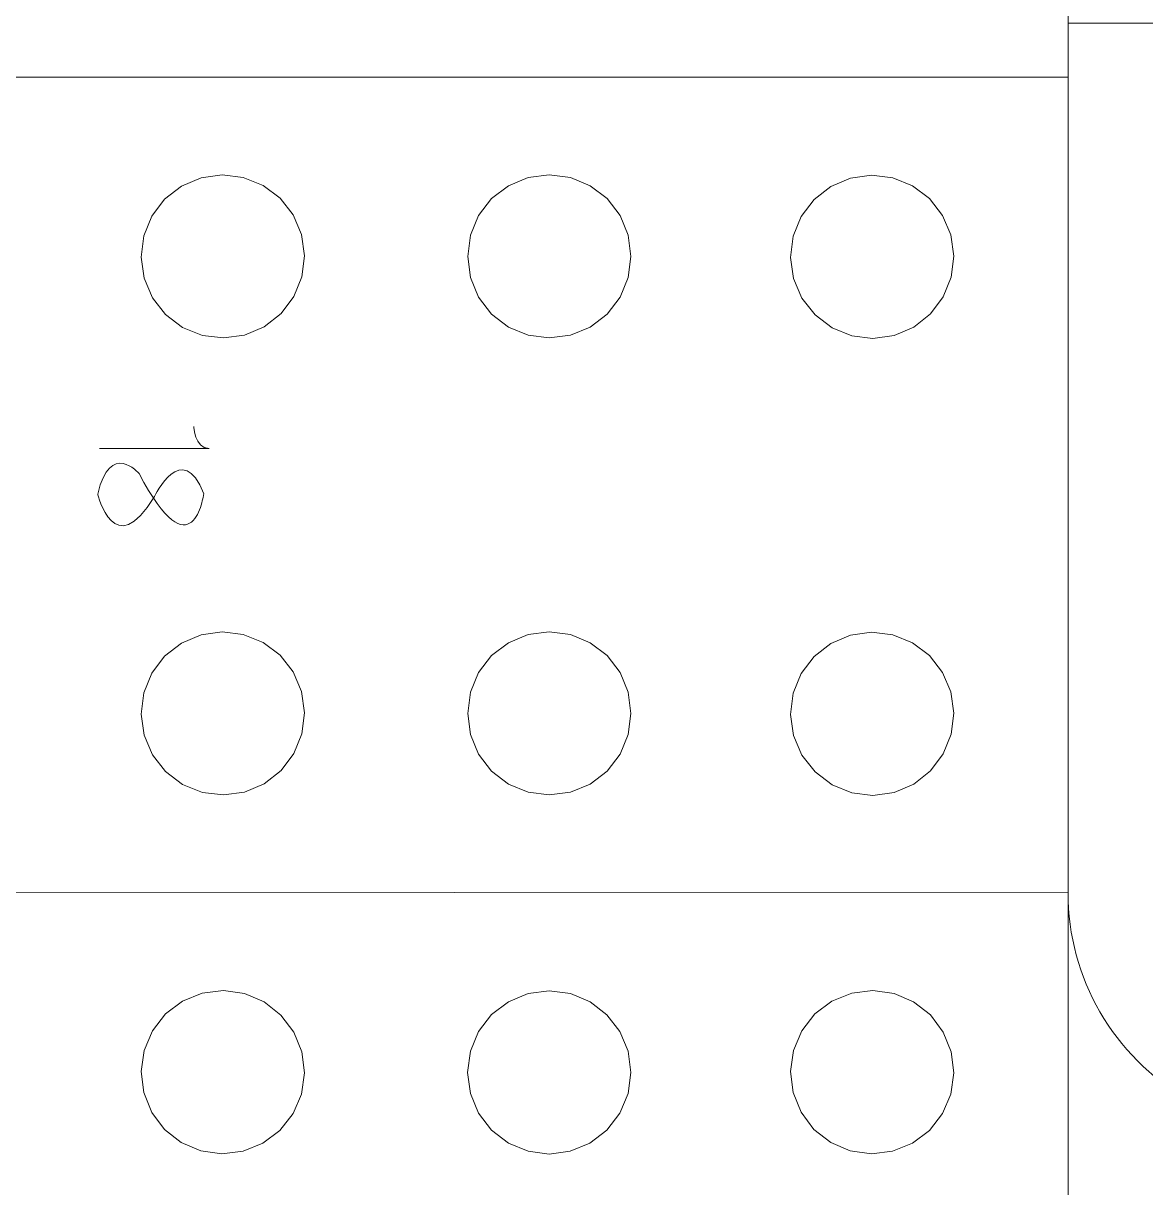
# Model space of a CAD drawing. Header units: centimetres. Extents: x -25 to 25, y -32.5 to 32.5.
# Drawn here: x -4.397 to -2.204, y -18.352 to -16.077 of the extents above; entities that cross this region are included whole.
import ezdxf

# ---------------------------------------------------------------- set-up
doc = ezdxf.new("R2010")
doc.units = ezdxf.units.CM
doc.header["$MEASUREMENT"] = 0
doc.layers.add('Capa 1', color=7, linetype='Continuous')

msp = doc.modelspace()

# ---------------------------------------------------------------- linework, layer by layer
at = {"layer": 'Capa 1', "color": 250, "lineweight": 9}
for points, knots in [([(-4.6592, -15.53253), (-4.6592, -15.53253), (-8.47917, -15.53253), (-8.47917, -15.53253), (-8.47917, -15.53253), (-8.47917, -15.53253), (-8.47918, -16.0544), (-8.47918, -16.0544), (-8.47918, -16.0544), (-8.47918, -16.0544), (-8.47809, -16.07106), (-8.47809, -16.07106), (-8.47809, -16.07106), (-8.47809, -16.07106), (-8.47482, -16.08743), (-8.47482, -16.08743), (-8.47482, -16.08743), (-8.47482, -16.08743), (-8.46946, -16.10323), (-8.46946, -16.10323), (-8.46946, -16.10323), (-8.46946, -16.10323), (-8.46208, -16.11819), (-8.46208, -16.11819), (-8.46208, -16.11819), (-8.46208, -16.11819), (-8.45281, -16.13207), (-8.45281, -16.13207), (-8.45281, -16.13207), (-8.45281, -16.13207), (-8.4418, -16.14462), (-8.4418, -16.14462), (-8.4418, -16.14462), (-8.4418, -16.14462), (-8.42926, -16.15561), (-8.42926, -16.15561), (-8.42926, -16.15561), (-8.42926, -16.15561), (-8.41539, -16.16489), (-8.41539, -16.16489), (-8.41539, -16.16489), (-8.41539, -16.16489), (-8.40041, -16.17227), (-8.40041, -16.17227), (-8.40041, -16.17227), (-8.40041, -16.17227), (-8.38461, -16.17764), (-8.38461, -16.17764), (-8.38461, -16.17764), (-8.38461, -16.17764), (-8.36824, -16.18089), (-8.36824, -16.18089), (-8.36824, -16.18089), (-8.36824, -16.18089), (-8.3516, -16.18198), (-8.3516, -16.18198), (-8.3516, -16.18198), (-8.3516, -16.18198), (-2.35573, -16.18198), (-2.35573, -16.18198), (-2.35573, -16.18198), (-2.35573, -16.18198), (-2.35573, -14.58837), (-2.35573, -14.58837)], [0, 0, 0, 0, 0.0588235, 0.0588235, 0.0588235, 0.0588235, 0.1176471, 0.1176471, 0.1176471, 0.1176471, 0.1764706, 0.1764706, 0.1764706, 0.1764706, 0.2352941, 0.2352941, 0.2352941, 0.2352941, 0.2941176, 0.2941176, 0.2941176, 0.2941176, 0.3529412, 0.3529412, 0.3529412, 0.3529412, 0.4117647, 0.4117647, 0.4117647, 0.4117647, 0.4705882, 0.4705882, 0.4705882, 0.4705882, 0.5294118, 0.5294118, 0.5294118, 0.5294118, 0.5882353, 0.5882353, 0.5882353, 0.5882353, 0.6470588, 0.6470588, 0.6470588, 0.6470588, 0.7058824, 0.7058824, 0.7058824, 0.7058824, 0.7647059, 0.7647059, 0.7647059, 0.7647059, 0.8235294, 0.8235294, 0.8235294, 0.8235294, 0.8823529, 0.8823529, 0.8823529, 0.8823529, 1, 1, 1, 1]), ([(-1.73544, -16.44739), (-1.73544, -16.44739), (-2.0445, -16.44739), (-2.0445, -16.44739), (-2.0445, -16.44739), (-2.0445, -16.44739), (-2.0445, -16.07656), (-2.0445, -16.07656), (-2.0445, -16.07656), (-2.0445, -16.07656), (-2.35573, -16.07656), (-2.35573, -16.07656), (-2.35573, -16.07656), (-2.35573, -16.07656), (-2.35573, -17.77558), (-2.35573, -17.77558), (-2.35573, -17.77558), (-2.35573, -17.94201), (-2.26695, -18.09576), (-2.12285, -18.17896), (-2.12285, -18.17896), (-1.97875, -18.26215), (-1.80119, -18.26215), (-1.65709, -18.17896), (-1.65709, -18.17896), (-1.51299, -18.09576), (-1.42421, -17.94201), (-1.42421, -17.77558)], [0, 0, 0, 0, 0.125, 0.125, 0.125, 0.125, 0.25, 0.25, 0.25, 0.25, 0.375, 0.375, 0.375, 0.375, 0.5, 0.5, 0.5, 0.5, 0.625, 0.625, 0.625, 0.625, 0.75, 0.75, 0.75, 0.75, 1, 1, 1, 1]), ([(-4.14445, -16.61293), (-4.14445, -16.61293), (-4.11883, -16.64574), (-4.11883, -16.64574), (-4.11883, -16.64574), (-4.11883, -16.64574), (-4.08559, -16.67081), (-4.08559, -16.67081), (-4.08559, -16.67081), (-4.08559, -16.67081), (-4.04699, -16.68641), (-4.04699, -16.68641), (-4.04699, -16.68641), (-4.04699, -16.68641), (-4.00567, -16.69149), (-4.00567, -16.69149), (-4.00567, -16.69149), (-4.00567, -16.69149), (-3.96444, -16.68571), (-3.96444, -16.68571), (-3.96444, -16.68571), (-3.96444, -16.68571), (-3.92612, -16.66945), (-3.92612, -16.66945), (-3.92612, -16.66945), (-3.92612, -16.66945), (-3.89331, -16.64383), (-3.89331, -16.64383), (-3.89331, -16.64383), (-3.89331, -16.64383), (-3.86825, -16.61059), (-3.86825, -16.61059), (-3.86825, -16.61059), (-3.86825, -16.61059), (-3.85264, -16.57199), (-3.85264, -16.57199), (-3.85264, -16.57199), (-3.85264, -16.57199), (-3.84756, -16.53067), (-3.84756, -16.53067), (-3.84756, -16.53067), (-3.84756, -16.53067), (-3.85334, -16.48944), (-3.85334, -16.48944), (-3.85334, -16.48944), (-3.85334, -16.48944), (-3.8696, -16.45112), (-3.8696, -16.45112), (-3.8696, -16.45112), (-3.8696, -16.45112), (-3.89522, -16.41831), (-3.89522, -16.41831), (-3.89522, -16.41831), (-3.89522, -16.41831), (-3.92846, -16.39325), (-3.92846, -16.39325), (-3.92846, -16.39325), (-3.92846, -16.39325), (-3.96706, -16.37764), (-3.96706, -16.37764), (-3.96706, -16.37764), (-3.96706, -16.37764), (-4.00838, -16.37256), (-4.00838, -16.37256), (-4.00838, -16.37256), (-4.00838, -16.37256), (-4.04961, -16.37834), (-4.04961, -16.37834), (-4.04961, -16.37834), (-4.04961, -16.37834), (-4.08793, -16.3946), (-4.08793, -16.3946), (-4.08793, -16.3946), (-4.08793, -16.3946), (-4.12074, -16.42022), (-4.12074, -16.42022), (-4.12074, -16.42022), (-4.12074, -16.42022), (-4.1458, -16.45347), (-4.1458, -16.45347), (-4.1458, -16.45347), (-4.1458, -16.45347), (-4.16141, -16.49206), (-4.16141, -16.49206), (-4.16141, -16.49206), (-4.16141, -16.49206), (-4.16649, -16.53338), (-4.16649, -16.53338), (-4.16649, -16.53338), (-4.16649, -16.53338), (-4.16071, -16.57461), (-4.16071, -16.57461), (-4.16071, -16.57461), (-4.16071, -16.57461), (-4.14445, -16.61293), (-4.14445, -16.61293)], [0, 0, 0, 0, 0.04, 0.04, 0.04, 0.04, 0.08, 0.08, 0.08, 0.08, 0.12, 0.12, 0.12, 0.12, 0.16, 0.16, 0.16, 0.16, 0.2, 0.2, 0.2, 0.2, 0.24, 0.24, 0.24, 0.24, 0.28, 0.28, 0.28, 0.28, 0.32, 0.32, 0.32, 0.32, 0.36, 0.36, 0.36, 0.36, 0.4, 0.4, 0.4, 0.4, 0.44, 0.44, 0.44, 0.44, 0.48, 0.48, 0.48, 0.48, 0.52, 0.52, 0.52, 0.52, 0.56, 0.56, 0.56, 0.56, 0.6, 0.6, 0.6, 0.6, 0.64, 0.64, 0.64, 0.64, 0.68, 0.68, 0.68, 0.68, 0.72, 0.72, 0.72, 0.72, 0.76, 0.76, 0.76, 0.76, 0.8, 0.8, 0.8, 0.8, 0.84, 0.84, 0.84, 0.84, 0.88, 0.88, 0.88, 0.88, 0.92, 0.92, 0.92, 0.92, 1, 1, 1, 1]), ([(-3.50724, -16.61176), (-3.50724, -16.61176), (-3.4819, -16.64479), (-3.4819, -16.64479), (-3.4819, -16.64479), (-3.4819, -16.64479), (-3.44887, -16.67013), (-3.44887, -16.67013), (-3.44887, -16.67013), (-3.44887, -16.67013), (-3.41041, -16.68606), (-3.41041, -16.68606), (-3.41041, -16.68606), (-3.41041, -16.68606), (-3.36913, -16.6915), (-3.36913, -16.6915), (-3.36913, -16.6915), (-3.36913, -16.6915), (-3.32786, -16.68606), (-3.32786, -16.68606), (-3.32786, -16.68606), (-3.32786, -16.68606), (-3.2894, -16.67013), (-3.2894, -16.67013), (-3.2894, -16.67013), (-3.2894, -16.67013), (-3.25637, -16.64479), (-3.25637, -16.64479), (-3.25637, -16.64479), (-3.25637, -16.64479), (-3.23103, -16.61176), (-3.23103, -16.61176), (-3.23103, -16.61176), (-3.23103, -16.61176), (-3.2151, -16.5733), (-3.2151, -16.5733), (-3.2151, -16.5733), (-3.2151, -16.5733), (-3.20966, -16.53203), (-3.20966, -16.53203), (-3.20966, -16.53203), (-3.20966, -16.53203), (-3.2151, -16.49075), (-3.2151, -16.49075), (-3.2151, -16.49075), (-3.2151, -16.49075), (-3.23103, -16.45229), (-3.23103, -16.45229), (-3.23103, -16.45229), (-3.23103, -16.45229), (-3.25637, -16.41926), (-3.25637, -16.41926), (-3.25637, -16.41926), (-3.25637, -16.41926), (-3.2894, -16.39392), (-3.2894, -16.39392), (-3.2894, -16.39392), (-3.2894, -16.39392), (-3.32786, -16.37799), (-3.32786, -16.37799), (-3.32786, -16.37799), (-3.32786, -16.37799), (-3.36913, -16.37255), (-3.36913, -16.37255), (-3.36913, -16.37255), (-3.36913, -16.37255), (-3.41041, -16.37799), (-3.41041, -16.37799), (-3.41041, -16.37799), (-3.41041, -16.37799), (-3.44887, -16.39392), (-3.44887, -16.39392), (-3.44887, -16.39392), (-3.44887, -16.39392), (-3.4819, -16.41926), (-3.4819, -16.41926), (-3.4819, -16.41926), (-3.4819, -16.41926), (-3.50724, -16.45229), (-3.50724, -16.45229), (-3.50724, -16.45229), (-3.50724, -16.45229), (-3.52317, -16.49075), (-3.52317, -16.49075), (-3.52317, -16.49075), (-3.52317, -16.49075), (-3.52861, -16.53203), (-3.52861, -16.53203), (-3.52861, -16.53203), (-3.52861, -16.53203), (-3.52317, -16.5733), (-3.52317, -16.5733), (-3.52317, -16.5733), (-3.52317, -16.5733), (-3.50724, -16.61176), (-3.50724, -16.61176)], [0, 0, 0, 0, 0.04, 0.04, 0.04, 0.04, 0.08, 0.08, 0.08, 0.08, 0.12, 0.12, 0.12, 0.12, 0.16, 0.16, 0.16, 0.16, 0.2, 0.2, 0.2, 0.2, 0.24, 0.24, 0.24, 0.24, 0.28, 0.28, 0.28, 0.28, 0.32, 0.32, 0.32, 0.32, 0.36, 0.36, 0.36, 0.36, 0.4, 0.4, 0.4, 0.4, 0.44, 0.44, 0.44, 0.44, 0.48, 0.48, 0.48, 0.48, 0.52, 0.52, 0.52, 0.52, 0.56, 0.56, 0.56, 0.56, 0.6, 0.6, 0.6, 0.6, 0.64, 0.64, 0.64, 0.64, 0.68, 0.68, 0.68, 0.68, 0.72, 0.72, 0.72, 0.72, 0.76, 0.76, 0.76, 0.76, 0.8, 0.8, 0.8, 0.8, 0.84, 0.84, 0.84, 0.84, 0.88, 0.88, 0.88, 0.88, 0.92, 0.92, 0.92, 0.92, 1, 1, 1, 1]), ([(-2.87558, -16.61373), (-2.87558, -16.61373), (-2.84996, -16.64654), (-2.84996, -16.64654), (-2.84996, -16.64654), (-2.84996, -16.64654), (-2.81672, -16.6716), (-2.81672, -16.6716), (-2.81672, -16.6716), (-2.81672, -16.6716), (-2.77812, -16.68721), (-2.77812, -16.68721), (-2.77812, -16.68721), (-2.77812, -16.68721), (-2.7368, -16.69229), (-2.7368, -16.69229), (-2.7368, -16.69229), (-2.7368, -16.69229), (-2.69558, -16.68651), (-2.69558, -16.68651), (-2.69558, -16.68651), (-2.69558, -16.68651), (-2.65725, -16.67025), (-2.65725, -16.67025), (-2.65725, -16.67025), (-2.65725, -16.67025), (-2.62444, -16.64463), (-2.62444, -16.64463), (-2.62444, -16.64463), (-2.62444, -16.64463), (-2.59938, -16.61139), (-2.59938, -16.61139), (-2.59938, -16.61139), (-2.59938, -16.61139), (-2.58377, -16.57279), (-2.58377, -16.57279), (-2.58377, -16.57279), (-2.58377, -16.57279), (-2.57869, -16.53147), (-2.57869, -16.53147), (-2.57869, -16.53147), (-2.57869, -16.53147), (-2.58448, -16.49024), (-2.58448, -16.49024), (-2.58448, -16.49024), (-2.58448, -16.49024), (-2.60073, -16.45192), (-2.60073, -16.45192), (-2.60073, -16.45192), (-2.60073, -16.45192), (-2.62636, -16.41911), (-2.62636, -16.41911), (-2.62636, -16.41911), (-2.62636, -16.41911), (-2.6596, -16.39404), (-2.6596, -16.39404), (-2.6596, -16.39404), (-2.6596, -16.39404), (-2.69819, -16.37844), (-2.69819, -16.37844), (-2.69819, -16.37844), (-2.69819, -16.37844), (-2.73951, -16.37336), (-2.73951, -16.37336), (-2.73951, -16.37336), (-2.73951, -16.37336), (-2.78074, -16.37914), (-2.78074, -16.37914), (-2.78074, -16.37914), (-2.78074, -16.37914), (-2.81906, -16.3954), (-2.81906, -16.3954), (-2.81906, -16.3954), (-2.81906, -16.3954), (-2.85188, -16.42102), (-2.85188, -16.42102), (-2.85188, -16.42102), (-2.85188, -16.42102), (-2.87694, -16.45426), (-2.87694, -16.45426), (-2.87694, -16.45426), (-2.87694, -16.45426), (-2.89254, -16.49286), (-2.89254, -16.49286), (-2.89254, -16.49286), (-2.89254, -16.49286), (-2.89763, -16.53418), (-2.89763, -16.53418), (-2.89763, -16.53418), (-2.89763, -16.53418), (-2.89184, -16.57541), (-2.89184, -16.57541), (-2.89184, -16.57541), (-2.89184, -16.57541), (-2.87558, -16.61373), (-2.87558, -16.61373)], [0, 0, 0, 0, 0.04, 0.04, 0.04, 0.04, 0.08, 0.08, 0.08, 0.08, 0.12, 0.12, 0.12, 0.12, 0.16, 0.16, 0.16, 0.16, 0.2, 0.2, 0.2, 0.2, 0.24, 0.24, 0.24, 0.24, 0.28, 0.28, 0.28, 0.28, 0.32, 0.32, 0.32, 0.32, 0.36, 0.36, 0.36, 0.36, 0.4, 0.4, 0.4, 0.4, 0.44, 0.44, 0.44, 0.44, 0.48, 0.48, 0.48, 0.48, 0.52, 0.52, 0.52, 0.52, 0.56, 0.56, 0.56, 0.56, 0.6, 0.6, 0.6, 0.6, 0.64, 0.64, 0.64, 0.64, 0.68, 0.68, 0.68, 0.68, 0.72, 0.72, 0.72, 0.72, 0.76, 0.76, 0.76, 0.76, 0.8, 0.8, 0.8, 0.8, 0.84, 0.84, 0.84, 0.84, 0.88, 0.88, 0.88, 0.88, 0.92, 0.92, 0.92, 0.92, 1, 1, 1, 1]), ([(-4.14445, -17.50598), (-4.14445, -17.50598), (-4.11883, -17.53879), (-4.11883, -17.53879), (-4.11883, -17.53879), (-4.11883, -17.53879), (-4.08559, -17.56385), (-4.08559, -17.56385), (-4.08559, -17.56385), (-4.08559, -17.56385), (-4.04699, -17.57946), (-4.04699, -17.57946), (-4.04699, -17.57946), (-4.04699, -17.57946), (-4.00567, -17.58454), (-4.00567, -17.58454), (-4.00567, -17.58454), (-4.00567, -17.58454), (-3.96444, -17.57876), (-3.96444, -17.57876), (-3.96444, -17.57876), (-3.96444, -17.57876), (-3.92612, -17.5625), (-3.92612, -17.5625), (-3.92612, -17.5625), (-3.92612, -17.5625), (-3.89331, -17.53688), (-3.89331, -17.53688), (-3.89331, -17.53688), (-3.89331, -17.53688), (-3.86825, -17.50363), (-3.86825, -17.50363), (-3.86825, -17.50363), (-3.86825, -17.50363), (-3.85264, -17.46504), (-3.85264, -17.46504), (-3.85264, -17.46504), (-3.85264, -17.46504), (-3.84756, -17.42372), (-3.84756, -17.42372), (-3.84756, -17.42372), (-3.84756, -17.42372), (-3.85334, -17.38249), (-3.85334, -17.38249), (-3.85334, -17.38249), (-3.85334, -17.38249), (-3.8696, -17.34417), (-3.8696, -17.34417), (-3.8696, -17.34417), (-3.8696, -17.34417), (-3.89522, -17.31135), (-3.89522, -17.31135), (-3.89522, -17.31135), (-3.89522, -17.31135), (-3.92846, -17.28629), (-3.92846, -17.28629), (-3.92846, -17.28629), (-3.92846, -17.28629), (-3.96706, -17.27069), (-3.96706, -17.27069), (-3.96706, -17.27069), (-3.96706, -17.27069), (-4.00838, -17.26561), (-4.00838, -17.26561), (-4.00838, -17.26561), (-4.00838, -17.26561), (-4.04961, -17.27139), (-4.04961, -17.27139), (-4.04961, -17.27139), (-4.04961, -17.27139), (-4.08793, -17.28765), (-4.08793, -17.28765), (-4.08793, -17.28765), (-4.08793, -17.28765), (-4.12074, -17.31327), (-4.12074, -17.31327), (-4.12074, -17.31327), (-4.12074, -17.31327), (-4.1458, -17.34651), (-4.1458, -17.34651), (-4.1458, -17.34651), (-4.1458, -17.34651), (-4.16141, -17.38511), (-4.16141, -17.38511), (-4.16141, -17.38511), (-4.16141, -17.38511), (-4.16649, -17.42643), (-4.16649, -17.42643), (-4.16649, -17.42643), (-4.16649, -17.42643), (-4.16071, -17.46765), (-4.16071, -17.46765), (-4.16071, -17.46765), (-4.16071, -17.46765), (-4.14445, -17.50598), (-4.14445, -17.50598)], [0, 0, 0, 0, 0.04, 0.04, 0.04, 0.04, 0.08, 0.08, 0.08, 0.08, 0.12, 0.12, 0.12, 0.12, 0.16, 0.16, 0.16, 0.16, 0.2, 0.2, 0.2, 0.2, 0.24, 0.24, 0.24, 0.24, 0.28, 0.28, 0.28, 0.28, 0.32, 0.32, 0.32, 0.32, 0.36, 0.36, 0.36, 0.36, 0.4, 0.4, 0.4, 0.4, 0.44, 0.44, 0.44, 0.44, 0.48, 0.48, 0.48, 0.48, 0.52, 0.52, 0.52, 0.52, 0.56, 0.56, 0.56, 0.56, 0.6, 0.6, 0.6, 0.6, 0.64, 0.64, 0.64, 0.64, 0.68, 0.68, 0.68, 0.68, 0.72, 0.72, 0.72, 0.72, 0.76, 0.76, 0.76, 0.76, 0.8, 0.8, 0.8, 0.8, 0.84, 0.84, 0.84, 0.84, 0.88, 0.88, 0.88, 0.88, 0.92, 0.92, 0.92, 0.92, 1, 1, 1, 1]), ([(-3.50724, -17.50481), (-3.50724, -17.50481), (-3.4819, -17.53784), (-3.4819, -17.53784), (-3.4819, -17.53784), (-3.4819, -17.53784), (-3.44887, -17.56318), (-3.44887, -17.56318), (-3.44887, -17.56318), (-3.44887, -17.56318), (-3.41041, -17.57911), (-3.41041, -17.57911), (-3.41041, -17.57911), (-3.41041, -17.57911), (-3.36913, -17.58455), (-3.36913, -17.58455), (-3.36913, -17.58455), (-3.36913, -17.58455), (-3.32786, -17.57911), (-3.32786, -17.57911), (-3.32786, -17.57911), (-3.32786, -17.57911), (-3.2894, -17.56318), (-3.2894, -17.56318), (-3.2894, -17.56318), (-3.2894, -17.56318), (-3.25637, -17.53784), (-3.25637, -17.53784), (-3.25637, -17.53784), (-3.25637, -17.53784), (-3.23103, -17.50481), (-3.23103, -17.50481), (-3.23103, -17.50481), (-3.23103, -17.50481), (-3.2151, -17.46635), (-3.2151, -17.46635), (-3.2151, -17.46635), (-3.2151, -17.46635), (-3.20966, -17.42507), (-3.20966, -17.42507), (-3.20966, -17.42507), (-3.20966, -17.42507), (-3.2151, -17.3838), (-3.2151, -17.3838), (-3.2151, -17.3838), (-3.2151, -17.3838), (-3.23103, -17.34534), (-3.23103, -17.34534), (-3.23103, -17.34534), (-3.23103, -17.34534), (-3.25637, -17.31231), (-3.25637, -17.31231), (-3.25637, -17.31231), (-3.25637, -17.31231), (-3.2894, -17.28697), (-3.2894, -17.28697), (-3.2894, -17.28697), (-3.2894, -17.28697), (-3.32786, -17.27103), (-3.32786, -17.27103), (-3.32786, -17.27103), (-3.32786, -17.27103), (-3.36913, -17.2656), (-3.36913, -17.2656), (-3.36913, -17.2656), (-3.36913, -17.2656), (-3.41041, -17.27103), (-3.41041, -17.27103), (-3.41041, -17.27103), (-3.41041, -17.27103), (-3.44887, -17.28697), (-3.44887, -17.28697), (-3.44887, -17.28697), (-3.44887, -17.28697), (-3.4819, -17.31231), (-3.4819, -17.31231), (-3.4819, -17.31231), (-3.4819, -17.31231), (-3.50724, -17.34534), (-3.50724, -17.34534), (-3.50724, -17.34534), (-3.50724, -17.34534), (-3.52317, -17.3838), (-3.52317, -17.3838), (-3.52317, -17.3838), (-3.52317, -17.3838), (-3.52861, -17.42507), (-3.52861, -17.42507), (-3.52861, -17.42507), (-3.52861, -17.42507), (-3.52317, -17.46635), (-3.52317, -17.46635), (-3.52317, -17.46635), (-3.52317, -17.46635), (-3.50724, -17.50481), (-3.50724, -17.50481)], [0, 0, 0, 0, 0.04, 0.04, 0.04, 0.04, 0.08, 0.08, 0.08, 0.08, 0.12, 0.12, 0.12, 0.12, 0.16, 0.16, 0.16, 0.16, 0.2, 0.2, 0.2, 0.2, 0.24, 0.24, 0.24, 0.24, 0.28, 0.28, 0.28, 0.28, 0.32, 0.32, 0.32, 0.32, 0.36, 0.36, 0.36, 0.36, 0.4, 0.4, 0.4, 0.4, 0.44, 0.44, 0.44, 0.44, 0.48, 0.48, 0.48, 0.48, 0.52, 0.52, 0.52, 0.52, 0.56, 0.56, 0.56, 0.56, 0.6, 0.6, 0.6, 0.6, 0.64, 0.64, 0.64, 0.64, 0.68, 0.68, 0.68, 0.68, 0.72, 0.72, 0.72, 0.72, 0.76, 0.76, 0.76, 0.76, 0.8, 0.8, 0.8, 0.8, 0.84, 0.84, 0.84, 0.84, 0.88, 0.88, 0.88, 0.88, 0.92, 0.92, 0.92, 0.92, 1, 1, 1, 1]), ([(-2.87558, -17.50678), (-2.87558, -17.50678), (-2.84996, -17.53959), (-2.84996, -17.53959), (-2.84996, -17.53959), (-2.84996, -17.53959), (-2.81672, -17.56465), (-2.81672, -17.56465), (-2.81672, -17.56465), (-2.81672, -17.56465), (-2.77812, -17.58025), (-2.77812, -17.58025), (-2.77812, -17.58025), (-2.77812, -17.58025), (-2.7368, -17.58534), (-2.7368, -17.58534), (-2.7368, -17.58534), (-2.7368, -17.58534), (-2.69558, -17.57955), (-2.69558, -17.57955), (-2.69558, -17.57955), (-2.69558, -17.57955), (-2.65725, -17.5633), (-2.65725, -17.5633), (-2.65725, -17.5633), (-2.65725, -17.5633), (-2.62444, -17.53767), (-2.62444, -17.53767), (-2.62444, -17.53767), (-2.62444, -17.53767), (-2.59938, -17.50443), (-2.59938, -17.50443), (-2.59938, -17.50443), (-2.59938, -17.50443), (-2.58377, -17.46584), (-2.58377, -17.46584), (-2.58377, -17.46584), (-2.58377, -17.46584), (-2.57869, -17.42452), (-2.57869, -17.42452), (-2.57869, -17.42452), (-2.57869, -17.42452), (-2.58448, -17.38329), (-2.58448, -17.38329), (-2.58448, -17.38329), (-2.58448, -17.38329), (-2.60073, -17.34496), (-2.60073, -17.34496), (-2.60073, -17.34496), (-2.60073, -17.34496), (-2.62636, -17.31215), (-2.62636, -17.31215), (-2.62636, -17.31215), (-2.62636, -17.31215), (-2.6596, -17.28709), (-2.6596, -17.28709), (-2.6596, -17.28709), (-2.6596, -17.28709), (-2.69819, -17.27149), (-2.69819, -17.27149), (-2.69819, -17.27149), (-2.69819, -17.27149), (-2.73951, -17.2664), (-2.73951, -17.2664), (-2.73951, -17.2664), (-2.73951, -17.2664), (-2.78074, -17.27219), (-2.78074, -17.27219), (-2.78074, -17.27219), (-2.78074, -17.27219), (-2.81906, -17.28845), (-2.81906, -17.28845), (-2.81906, -17.28845), (-2.81906, -17.28845), (-2.85188, -17.31407), (-2.85188, -17.31407), (-2.85188, -17.31407), (-2.85188, -17.31407), (-2.87694, -17.34731), (-2.87694, -17.34731), (-2.87694, -17.34731), (-2.87694, -17.34731), (-2.89254, -17.38591), (-2.89254, -17.38591), (-2.89254, -17.38591), (-2.89254, -17.38591), (-2.89763, -17.42723), (-2.89763, -17.42723), (-2.89763, -17.42723), (-2.89763, -17.42723), (-2.89184, -17.46845), (-2.89184, -17.46845), (-2.89184, -17.46845), (-2.89184, -17.46845), (-2.87558, -17.50678), (-2.87558, -17.50678)], [0, 0, 0, 0, 0.04, 0.04, 0.04, 0.04, 0.08, 0.08, 0.08, 0.08, 0.12, 0.12, 0.12, 0.12, 0.16, 0.16, 0.16, 0.16, 0.2, 0.2, 0.2, 0.2, 0.24, 0.24, 0.24, 0.24, 0.28, 0.28, 0.28, 0.28, 0.32, 0.32, 0.32, 0.32, 0.36, 0.36, 0.36, 0.36, 0.4, 0.4, 0.4, 0.4, 0.44, 0.44, 0.44, 0.44, 0.48, 0.48, 0.48, 0.48, 0.52, 0.52, 0.52, 0.52, 0.56, 0.56, 0.56, 0.56, 0.6, 0.6, 0.6, 0.6, 0.64, 0.64, 0.64, 0.64, 0.68, 0.68, 0.68, 0.68, 0.72, 0.72, 0.72, 0.72, 0.76, 0.76, 0.76, 0.76, 0.8, 0.8, 0.8, 0.8, 0.84, 0.84, 0.84, 0.84, 0.88, 0.88, 0.88, 0.88, 0.92, 0.92, 0.92, 0.92, 1, 1, 1, 1]), ([(-0.01095, -22.81621), (-0.01095, -22.81621), (-0.62295, -22.81588), (-0.62295, -22.81588), (-0.62295, -22.81588), (-0.62295, -22.81588), (-0.62355, -23.90029), (-0.62355, -23.90029), (-0.62355, -23.90029), (-0.62355, -23.90029), (-0.31756, -23.90046), (-0.31756, -23.90046), (-0.31756, -23.90046), (-0.31756, -23.90046), (-0.31812, -24.93468), (-0.31812, -24.93468), (-0.31812, -24.93468), (-0.31812, -24.93468), (-1.84991, -26.46479), (-1.84991, -26.46479), (-1.84991, -26.46479), (-1.84991, -26.46479), (-1.8514, -29.19411), (-1.8514, -29.19411), (-1.8514, -29.19411), (-1.8514, -29.19411), (-0.321, -30.1518), (-0.321, -30.1518), (-0.321, -30.1518), (-0.321, -30.1518), (-0.32128, -30.66211), (-0.32128, -30.66211), (-0.32128, -30.66211), (-0.91406, -30.66178), (-3.56244, -30.66031), (-3.66319, -30.66026), (-3.66319, -30.66026), (-3.66319, -30.66026), (-3.66336, -30.96625), (-3.66336, -30.96625), (-3.66336, -30.96625), (-3.66336, -30.96625), (-4.30124, -30.9659), (-4.30124, -30.9659), (-4.30124, -30.9659), (-4.30124, -30.9659), (-4.30107, -30.65991), (-4.30107, -30.65991), (-4.30107, -30.65991), (-4.44164, -30.65983), (-4.81781, -30.65962), (-4.95225, -30.65955), (-4.95225, -30.65955), (-4.95225, -30.65955), (-5.00159, -30.18334), (-5.00159, -30.18334), (-5.00159, -30.18334), (-4.71797, -30.15395), (-4.77909, -30.16029), (-4.69723, -30.15181), (-4.69723, -30.15181), (-4.7111, -30.01796), (-4.74733, -29.66819), (-4.76932, -29.45591), (-4.76932, -29.45591), (-4.76932, -29.45591), (-5.0737, -29.48745), (-5.0737, -29.48745), (-5.0737, -29.48745), (-5.0737, -29.48745), (-5.39603, -26.37638), (-5.39603, -26.37638), (-5.39603, -26.37638), (-5.39603, -26.37638), (-5.09168, -26.34484), (-5.09168, -26.34484), (-5.09168, -26.34484), (-5.10341, -26.23155), (-5.16133, -25.67251), (-5.16377, -25.64895), (-5.16377, -25.64895), (-5.16377, -25.64895), (-5.46814, -25.68049), (-5.46814, -25.68049), (-5.46814, -25.68049), (-5.46814, -25.68049), (-5.56033, -24.79063), (-5.56033, -24.79063), (-5.56033, -24.79063), (-5.56033, -24.79063), (-5.86155, -24.78617), (-5.86155, -24.78617), (-5.86155, -24.78617), (-5.86155, -24.78617), (-6.10712, -24.72073), (-6.10712, -24.72073), (-6.10712, -24.72073), (-6.10712, -24.72073), (-6.02917, -24.42483), (-6.02917, -24.42483), (-6.02917, -24.42483), (-6.02917, -24.42483), (-6.33934, -24.34218), (-6.33934, -24.34218), (-6.33934, -24.34218), (-6.33934, -24.34218), (-6.41729, -24.63808), (-6.41729, -24.63808), (-6.41729, -24.63808), (-6.41729, -24.63808), (-7.70458, -24.29504), (-7.70458, -24.29504), (-7.70458, -24.29504), (-7.70458, -24.29504), (-7.62663, -23.99914), (-7.62663, -23.99914), (-7.62663, -23.99914), (-7.62663, -23.99914), (-7.93681, -23.91649), (-7.93681, -23.91649), (-7.93681, -23.91649), (-7.93681, -23.91649), (-8.01476, -24.21239), (-8.01476, -24.21239), (-8.01476, -24.21239), (-8.01476, -24.21239), (-8.26032, -24.14696), (-8.26032, -24.14696), (-8.26032, -24.14696), (-8.26032, -24.14696), (-8.61027, -24.14676), (-8.61027, -24.14676), (-8.61027, -24.14676), (-8.61027, -24.14676), (-8.60987, -23.4387), (-8.60987, -23.4387), (-8.60987, -23.4387), (-8.60987, -23.4387), (-8.22715, -23.4389), (-8.22715, -23.4389), (-8.22715, -23.4389), (-8.22703, -23.22658), (-8.22839, -22.84817), (-8.22913, -22.80103), (-8.22913, -22.80103), (-8.22913, -22.80103), (-8.60952, -22.80082), (-8.60952, -22.80082), (-8.60952, -22.80082), (-8.60952, -22.80082), (-8.60865, -21.20608), (-8.60865, -21.20608), (-8.60865, -21.20608), (-8.60865, -21.20608), (-8.22592, -21.2063), (-8.22592, -21.2063), (-8.22592, -21.2063), (-8.22581, -21.01337), (-8.227, -20.61759), (-8.2279, -20.56841), (-8.2279, -20.56841), (-8.2279, -20.56841), (-8.6083, -20.5682), (-8.6083, -20.5682), (-8.6083, -20.5682), (-8.6083, -20.5682), (-8.6079, -19.86866), (-8.6079, -19.86866), (-8.6079, -19.86866), (-8.6079, -19.86866), (-7.52349, -19.87777), (-7.52349, -19.87777), (-7.52349, -19.87777), (-7.52349, -19.87777), (-7.52321, -19.36747), (-7.52321, -19.36747), (-7.52321, -19.36747), (-7.52321, -19.36747), (-8.35246, -19.36701), (-8.35246, -19.36701), (-8.35246, -19.36701), (-8.35246, -19.36701), (-8.36912, -19.36591), (-8.36912, -19.36591), (-8.36912, -19.36591), (-8.36912, -19.36591), (-8.38549, -19.36265), (-8.38549, -19.36265), (-8.38549, -19.36265), (-8.38549, -19.36265), (-8.40129, -19.35727), (-8.40129, -19.35727), (-8.40129, -19.35727), (-8.40129, -19.35727), (-8.41625, -19.34989), (-8.41625, -19.34989), (-8.41625, -19.34989), (-8.41625, -19.34989), (-8.43013, -19.34061), (-8.43013, -19.34061), (-8.43013, -19.34061), (-8.43013, -19.34061), (-8.44266, -19.32959), (-8.44266, -19.32959), (-8.44266, -19.32959), (-8.44266, -19.32959), (-8.45366, -19.31703), (-8.45366, -19.31703), (-8.45366, -19.31703), (-8.45366, -19.31703), (-8.46292, -19.30316), (-8.46292, -19.30316), (-8.46292, -19.30316), (-8.46292, -19.30316), (-8.47029, -19.28819), (-8.47029, -19.28819), (-8.47029, -19.28819), (-8.47029, -19.28819), (-8.47566, -19.27238), (-8.47566, -19.27238), (-8.47566, -19.27238), (-8.47566, -19.27238), (-8.4789, -19.25603), (-8.4789, -19.25603), (-8.4789, -19.25603), (-8.4789, -19.25603), (-8.47998, -19.23936), (-8.47998, -19.23936), (-8.47998, -19.23936), (-8.47998, -19.23936), (-8.47981, -18.92043), (-8.47981, -18.92043), (-8.47981, -18.92043), (-8.47981, -18.92043), (-9.11769, -18.92007), (-9.11769, -18.92007), (-9.11769, -18.92007), (-9.11769, -18.92007), (-9.20517, -18.89868), (-9.20517, -18.89868), (-9.20517, -18.89868), (-9.20517, -18.89868), (-9.28961, -18.86734), (-9.28961, -18.86734), (-9.28961, -18.86734), (-9.28961, -18.86734), (-9.36984, -18.82643), (-9.36984, -18.82643), (-9.36984, -18.82643), (-9.36984, -18.82643), (-9.44481, -18.77653), (-9.44481, -18.77653), (-9.44481, -18.77653), (-9.44481, -18.77653), (-9.51353, -18.71831), (-9.51353, -18.71831), (-9.51353, -18.71831), (-9.51353, -18.71831), (-9.57506, -18.65254), (-9.57506, -18.65254), (-9.57506, -18.65254), (-9.57506, -18.65254), (-9.62857, -18.58011), (-9.62857, -18.58011), (-9.62857, -18.58011), (-9.62857, -18.58011), (-9.67335, -18.50198), (-9.67335, -18.50198), (-9.67335, -18.50198), (-9.67335, -18.50198), (-9.70882, -18.4192), (-9.70882, -18.4192), (-9.70882, -18.4192), (-9.70882, -18.4192), (-9.73449, -18.33287), (-9.73449, -18.33287), (-9.73449, -18.33287), (-9.73449, -18.33287), (-9.75, -18.24417), (-9.75, -18.24417), (-9.75, -18.24417), (-9.75, -18.24417), (-9.75516, -18.15424), (-9.75516, -18.15424), (-9.75516, -18.15424), (-9.75516, -18.15424), (-9.75487, -17.64394), (-9.75487, -17.64394), (-9.75487, -17.64394), (-9.75487, -17.64394), (-9.75378, -17.62728), (-9.75378, -17.62728), (-9.75378, -17.62728), (-9.75378, -17.62728), (-9.7505, -17.61091), (-9.7505, -17.61091), (-9.7505, -17.61091), (-9.7505, -17.61091), (-9.74514, -17.59512), (-9.74514, -17.59512), (-9.74514, -17.59512), (-9.74514, -17.59512), (-9.73775, -17.58015), (-9.73775, -17.58015), (-9.73775, -17.58015), (-9.73775, -17.58015), (-9.72847, -17.56627), (-9.72847, -17.56627), (-9.72847, -17.56627), (-9.72847, -17.56627), (-9.71747, -17.55375), (-9.71747, -17.55375), (-9.71747, -17.55375), (-9.71747, -17.55375), (-9.70491, -17.54274), (-9.70491, -17.54274), (-9.70491, -17.54274), (-9.70491, -17.54274), (-9.69104, -17.53348), (-9.69104, -17.53348), (-9.69104, -17.53348), (-9.69104, -17.53348), (-9.67605, -17.52612), (-9.67605, -17.52612), (-9.67605, -17.52612), (-9.67605, -17.52612), (-9.66025, -17.52075), (-9.66025, -17.52075), (-9.66025, -17.52075), (-9.66025, -17.52075), (-9.64387, -17.51751), (-9.64387, -17.51751), (-9.64387, -17.51751), (-9.64387, -17.51751), (-9.62724, -17.51644), (-9.62724, -17.51644), (-9.62724, -17.51644), (-9.62724, -17.51644), (-9.2445, -17.51664), (-9.2445, -17.51664), (-9.2445, -17.51664), (-9.2445, -17.51664), (-9.22785, -17.51774), (-9.22785, -17.51774), (-9.22785, -17.51774), (-9.22785, -17.51774), (-9.21148, -17.521), (-9.21148, -17.521), (-9.21148, -17.521), (-9.21148, -17.521), (-9.19568, -17.52638), (-9.19568, -17.52638), (-9.19568, -17.52638), (-9.19568, -17.52638), (-9.18072, -17.53376), (-9.18072, -17.53376), (-9.18072, -17.53376), (-9.18072, -17.53376), (-9.16686, -17.54304), (-9.16686, -17.54304), (-9.16686, -17.54304), (-9.16686, -17.54304), (-9.15431, -17.55405), (-9.15431, -17.55405), (-9.15431, -17.55405), (-9.15431, -17.55405), (-9.14331, -17.56661), (-9.14331, -17.56661), (-9.14331, -17.56661), (-9.14331, -17.56661), (-9.13405, -17.58048), (-9.13405, -17.58048), (-9.13405, -17.58048), (-9.13405, -17.58048), (-9.12667, -17.59546), (-9.12667, -17.59546), (-9.12667, -17.59546), (-9.12667, -17.59546), (-9.12132, -17.61127), (-9.12132, -17.61127), (-9.12132, -17.61127), (-9.12132, -17.61127), (-9.11806, -17.62763), (-9.11806, -17.62763), (-9.11806, -17.62763), (-9.11806, -17.62763), (-9.11699, -17.64428), (-9.11699, -17.64428), (-9.11699, -17.64428), (-9.11699, -17.64428), (-9.11714, -17.91025), (-9.11714, -17.91025), (-9.11714, -17.91025), (-9.11714, -17.91025), (-9.11506, -17.94215), (-9.11506, -17.94215), (-9.11506, -17.94215), (-9.11506, -17.94215), (-9.10884, -17.9735), (-9.10884, -17.9735), (-9.10884, -17.9735), (-9.10884, -17.9735), (-9.09859, -18.00377), (-9.09859, -18.00377), (-9.09859, -18.00377), (-9.09859, -18.00377), (-9.08448, -18.03244), (-9.08448, -18.03244), (-9.08448, -18.03244), (-9.08448, -18.03244), (-9.06673, -18.05904), (-9.06673, -18.05904), (-9.06673, -18.05904), (-9.06673, -18.05904), (-9.04566, -18.08308), (-9.04566, -18.08308), (-9.04566, -18.08308), (-9.04566, -18.08308), (-9.02165, -18.10416), (-9.02165, -18.10416), (-9.02165, -18.10416), (-9.02165, -18.10416), (-8.99508, -18.12193), (-8.99508, -18.12193), (-8.99508, -18.12193), (-8.99508, -18.12193), (-8.96643, -18.13608), (-8.96643, -18.13608), (-8.96643, -18.13608), (-8.96643, -18.13608), (-8.93617, -18.14637), (-8.93617, -18.14637), (-8.93617, -18.14637), (-8.93617, -18.14637), (-8.90482, -18.15262), (-8.90482, -18.15262), (-8.90482, -18.15262), (-8.90482, -18.15262), (-8.87293, -18.15473), (-8.87293, -18.15473), (-8.87293, -18.15473), (-8.87293, -18.15473), (-8.47938, -18.15495), (-8.47938, -18.15495), (-8.47938, -18.15495), (-8.47938, -18.15495), (-8.47924, -17.89979), (-8.47924, -17.89979), (-8.47924, -17.89979), (-8.47924, -17.89979), (-8.47815, -17.88314), (-8.47815, -17.88314), (-8.47815, -17.88314), (-8.47815, -17.88314), (-8.47488, -17.86678), (-8.47488, -17.86678), (-8.47488, -17.86678), (-8.47488, -17.86678), (-8.4695, -17.85097), (-8.4695, -17.85097), (-8.4695, -17.85097), (-8.4695, -17.85097), (-8.46211, -17.83601), (-8.46211, -17.83601), (-8.46211, -17.83601), (-8.46211, -17.83601), (-8.45283, -17.82214), (-8.45283, -17.82214), (-8.45283, -17.82214), (-8.45283, -17.82214), (-8.44181, -17.8096), (-8.44181, -17.8096), (-8.44181, -17.8096), (-8.44181, -17.8096), (-8.42926, -17.7986), (-8.42926, -17.7986), (-8.42926, -17.7986), (-8.42926, -17.7986), (-8.4154, -17.78934), (-8.4154, -17.78934), (-8.4154, -17.78934), (-8.4154, -17.78934), (-8.40042, -17.78196), (-8.40042, -17.78196), (-8.40042, -17.78196), (-8.40042, -17.78196), (-8.3846, -17.77662), (-8.3846, -17.77662), (-8.3846, -17.77662), (-8.3846, -17.77662), (-8.36825, -17.77337), (-8.36825, -17.77337), (-8.36825, -17.77337), (-8.36825, -17.77337), (-8.3516, -17.77228), (-8.3516, -17.77228), (-8.3516, -17.77228), (-8.3516, -17.77228), (-2.35573, -17.77558), (-2.35573, -17.77558), (-2.35573, -17.77558), (-2.35573, -17.77558), (-2.35573, -18.41994), (-2.35573, -18.41994), (-2.35573, -18.41994), (-2.35573, -18.41994), (-4.4014, -18.41882), (-4.4014, -18.41882)], [0, 0, 0, 0, 0.0078125, 0.0078125, 0.0078125, 0.0078125, 0.015625, 0.015625, 0.015625, 0.015625, 0.0234375, 0.0234375, 0.0234375, 0.0234375, 0.03125, 0.03125, 0.03125, 0.03125, 0.0390625, 0.0390625, 0.0390625, 0.0390625, 0.046875, 0.046875, 0.046875, 0.046875, 0.0546875, 0.0546875, 0.0546875, 0.0546875, 0.0625, 0.0625, 0.0625, 0.0625, 0.0703125, 0.0703125, 0.0703125, 0.0703125, 0.078125, 0.078125, 0.078125, 0.078125, 0.0859375, 0.0859375, 0.0859375, 0.0859375, 0.09375, 0.09375, 0.09375, 0.09375, 0.1015625, 0.1015625, 0.1015625, 0.1015625, 0.109375, 0.109375, 0.109375, 0.109375, 0.1171875, 0.1171875, 0.1171875, 0.1171875, 0.125, 0.125, 0.125, 0.125, 0.1328125, 0.1328125, 0.1328125, 0.1328125, 0.140625, 0.140625, 0.140625, 0.140625, 0.1484375, 0.1484375, 0.1484375, 0.1484375, 0.15625, 0.15625, 0.15625, 0.15625, 0.1640625, 0.1640625, 0.1640625, 0.1640625, 0.171875, 0.171875, 0.171875, 0.171875, 0.1796875, 0.1796875, 0.1796875, 0.1796875, 0.1875, 0.1875, 0.1875, 0.1875, 0.1953125, 0.1953125, 0.1953125, 0.1953125, 0.203125, 0.203125, 0.203125, 0.203125, 0.2109375, 0.2109375, 0.2109375, 0.2109375, 0.21875, 0.21875, 0.21875, 0.21875, 0.2265625, 0.2265625, 0.2265625, 0.2265625, 0.234375, 0.234375, 0.234375, 0.234375, 0.2421875, 0.2421875, 0.2421875, 0.2421875, 0.25, 0.25, 0.25, 0.25, 0.2578125, 0.2578125, 0.2578125, 0.2578125, 0.265625, 0.265625, 0.265625, 0.265625, 0.2734375, 0.2734375, 0.2734375, 0.2734375, 0.28125, 0.28125, 0.28125, 0.28125, 0.2890625, 0.2890625, 0.2890625, 0.2890625, 0.296875, 0.296875, 0.296875, 0.296875, 0.3046875, 0.3046875, 0.3046875, 0.3046875, 0.3125, 0.3125, 0.3125, 0.3125, 0.3203125, 0.3203125, 0.3203125, 0.3203125, 0.328125, 0.328125, 0.328125, 0.328125, 0.3359375, 0.3359375, 0.3359375, 0.3359375, 0.34375, 0.34375, 0.34375, 0.34375, 0.3515625, 0.3515625, 0.3515625, 0.3515625, 0.359375, 0.359375, 0.359375, 0.359375, 0.3671875, 0.3671875, 0.3671875, 0.3671875, 0.375, 0.375, 0.375, 0.375, 0.3828125, 0.3828125, 0.3828125, 0.3828125, 0.390625, 0.390625, 0.390625, 0.390625, 0.3984375, 0.3984375, 0.3984375, 0.3984375, 0.40625, 0.40625, 0.40625, 0.40625, 0.4140625, 0.4140625, 0.4140625, 0.4140625, 0.421875, 0.421875, 0.421875, 0.421875, 0.4296875, 0.4296875, 0.4296875, 0.4296875, 0.4375, 0.4375, 0.4375, 0.4375, 0.4453125, 0.4453125, 0.4453125, 0.4453125, 0.453125, 0.453125, 0.453125, 0.453125, 0.4609375, 0.4609375, 0.4609375, 0.4609375, 0.46875, 0.46875, 0.46875, 0.46875, 0.4765625, 0.4765625, 0.4765625, 0.4765625, 0.484375, 0.484375, 0.484375, 0.484375, 0.4921875, 0.4921875, 0.4921875, 0.4921875, 0.5, 0.5, 0.5, 0.5, 0.5078125, 0.5078125, 0.5078125, 0.5078125, 0.515625, 0.515625, 0.515625, 0.515625, 0.5234375, 0.5234375, 0.5234375, 0.5234375, 0.53125, 0.53125, 0.53125, 0.53125, 0.5390625, 0.5390625, 0.5390625, 0.5390625, 0.546875, 0.546875, 0.546875, 0.546875, 0.5546875, 0.5546875, 0.5546875, 0.5546875, 0.5625, 0.5625, 0.5625, 0.5625, 0.5703125, 0.5703125, 0.5703125, 0.5703125, 0.578125, 0.578125, 0.578125, 0.578125, 0.5859375, 0.5859375, 0.5859375, 0.5859375, 0.59375, 0.59375, 0.59375, 0.59375, 0.6015625, 0.6015625, 0.6015625, 0.6015625, 0.609375, 0.609375, 0.609375, 0.609375, 0.6171875, 0.6171875, 0.6171875, 0.6171875, 0.625, 0.625, 0.625, 0.625, 0.6328125, 0.6328125, 0.6328125, 0.6328125, 0.640625, 0.640625, 0.640625, 0.640625, 0.6484375, 0.6484375, 0.6484375, 0.6484375, 0.65625, 0.65625, 0.65625, 0.65625, 0.6640625, 0.6640625, 0.6640625, 0.6640625, 0.671875, 0.671875, 0.671875, 0.671875, 0.6796875, 0.6796875, 0.6796875, 0.6796875, 0.6875, 0.6875, 0.6875, 0.6875, 0.6953125, 0.6953125, 0.6953125, 0.6953125, 0.703125, 0.703125, 0.703125, 0.703125, 0.7109375, 0.7109375, 0.7109375, 0.7109375, 0.71875, 0.71875, 0.71875, 0.71875, 0.7265625, 0.7265625, 0.7265625, 0.7265625, 0.734375, 0.734375, 0.734375, 0.734375, 0.7421875, 0.7421875, 0.7421875, 0.7421875, 0.75, 0.75, 0.75, 0.75, 0.7578125, 0.7578125, 0.7578125, 0.7578125, 0.765625, 0.765625, 0.765625, 0.765625, 0.7734375, 0.7734375, 0.7734375, 0.7734375, 0.78125, 0.78125, 0.78125, 0.78125, 0.7890625, 0.7890625, 0.7890625, 0.7890625, 0.796875, 0.796875, 0.796875, 0.796875, 0.8046875, 0.8046875, 0.8046875, 0.8046875, 0.8125, 0.8125, 0.8125, 0.8125, 0.8203125, 0.8203125, 0.8203125, 0.8203125, 0.828125, 0.828125, 0.828125, 0.828125, 0.8359375, 0.8359375, 0.8359375, 0.8359375, 0.84375, 0.84375, 0.84375, 0.84375, 0.8515625, 0.8515625, 0.8515625, 0.8515625, 0.859375, 0.859375, 0.859375, 0.859375, 0.8671875, 0.8671875, 0.8671875, 0.8671875, 0.875, 0.875, 0.875, 0.875, 0.8828125, 0.8828125, 0.8828125, 0.8828125, 0.890625, 0.890625, 0.890625, 0.890625, 0.8984375, 0.8984375, 0.8984375, 0.8984375, 0.90625, 0.90625, 0.90625, 0.90625, 0.9140625, 0.9140625, 0.9140625, 0.9140625, 0.921875, 0.921875, 0.921875, 0.921875, 0.9296875, 0.9296875, 0.9296875, 0.9296875, 0.9375, 0.9375, 0.9375, 0.9375, 0.9453125, 0.9453125, 0.9453125, 0.9453125, 0.953125, 0.953125, 0.953125, 0.953125, 0.9609375, 0.9609375, 0.9609375, 0.9609375, 0.96875, 0.96875, 0.96875, 0.96875, 0.9765625, 0.9765625, 0.9765625, 0.9765625, 0.984375, 0.984375, 0.984375, 0.984375, 1, 1, 1, 1]), ([(-4.121, -18.23806), (-4.121, -18.23806), (-4.14604, -18.2048), (-4.14604, -18.2048), (-4.14604, -18.2048), (-4.14604, -18.2048), (-4.16162, -18.1662), (-4.16162, -18.1662), (-4.16162, -18.1662), (-4.16162, -18.1662), (-4.16668, -18.12488), (-4.16668, -18.12488), (-4.16668, -18.12488), (-4.16668, -18.12488), (-4.16088, -18.08365), (-4.16088, -18.08365), (-4.16088, -18.08365), (-4.16088, -18.08365), (-4.1446, -18.04534), (-4.1446, -18.04534), (-4.1446, -18.04534), (-4.1446, -18.04534), (-4.11896, -18.01254), (-4.11896, -18.01254), (-4.11896, -18.01254), (-4.11896, -18.01254), (-4.0857, -17.98749), (-4.0857, -17.98749), (-4.0857, -17.98749), (-4.0857, -17.98749), (-4.0471, -17.97191), (-4.0471, -17.97191), (-4.0471, -17.97191), (-4.0471, -17.97191), (-4.00578, -17.96685), (-4.00578, -17.96685), (-4.00578, -17.96685), (-4.00578, -17.96685), (-3.96455, -17.97266), (-3.96455, -17.97266), (-3.96455, -17.97266), (-3.96455, -17.97266), (-3.92624, -17.98894), (-3.92624, -17.98894), (-3.92624, -17.98894), (-3.92624, -17.98894), (-3.89344, -18.01458), (-3.89344, -18.01458), (-3.89344, -18.01458), (-3.89344, -18.01458), (-3.86839, -18.04783), (-3.86839, -18.04783), (-3.86839, -18.04783), (-3.86839, -18.04783), (-3.85281, -18.08644), (-3.85281, -18.08644), (-3.85281, -18.08644), (-3.85281, -18.08644), (-3.84775, -18.12776), (-3.84775, -18.12776), (-3.84775, -18.12776), (-3.84775, -18.12776), (-3.85356, -18.16898), (-3.85356, -18.16898), (-3.85356, -18.16898), (-3.85356, -18.16898), (-3.86984, -18.2073), (-3.86984, -18.2073), (-3.86984, -18.2073), (-3.86984, -18.2073), (-3.89548, -18.2401), (-3.89548, -18.2401), (-3.89548, -18.2401), (-3.89548, -18.2401), (-3.92873, -18.26514), (-3.92873, -18.26514), (-3.92873, -18.26514), (-3.92873, -18.26514), (-3.96734, -18.28072), (-3.96734, -18.28072), (-3.96734, -18.28072), (-3.96734, -18.28072), (-4.00866, -18.28578), (-4.00866, -18.28578), (-4.00866, -18.28578), (-4.00866, -18.28578), (-4.04988, -18.27998), (-4.04988, -18.27998), (-4.04988, -18.27998), (-4.04988, -18.27998), (-4.0882, -18.2637), (-4.0882, -18.2637), (-4.0882, -18.2637), (-4.0882, -18.2637), (-4.121, -18.23806), (-4.121, -18.23806)], [0, 0, 0, 0, 0.04, 0.04, 0.04, 0.04, 0.08, 0.08, 0.08, 0.08, 0.12, 0.12, 0.12, 0.12, 0.16, 0.16, 0.16, 0.16, 0.2, 0.2, 0.2, 0.2, 0.24, 0.24, 0.24, 0.24, 0.28, 0.28, 0.28, 0.28, 0.32, 0.32, 0.32, 0.32, 0.36, 0.36, 0.36, 0.36, 0.4, 0.4, 0.4, 0.4, 0.44, 0.44, 0.44, 0.44, 0.48, 0.48, 0.48, 0.48, 0.52, 0.52, 0.52, 0.52, 0.56, 0.56, 0.56, 0.56, 0.6, 0.6, 0.6, 0.6, 0.64, 0.64, 0.64, 0.64, 0.68, 0.68, 0.68, 0.68, 0.72, 0.72, 0.72, 0.72, 0.76, 0.76, 0.76, 0.76, 0.8, 0.8, 0.8, 0.8, 0.84, 0.84, 0.84, 0.84, 0.88, 0.88, 0.88, 0.88, 0.92, 0.92, 0.92, 0.92, 1, 1, 1, 1]), ([(-3.48215, -18.23937), (-3.48215, -18.23937), (-3.50748, -18.20633), (-3.50748, -18.20633), (-3.50748, -18.20633), (-3.50748, -18.20633), (-3.52339, -18.16786), (-3.52339, -18.16786), (-3.52339, -18.16786), (-3.52339, -18.16786), (-3.5288, -18.12658), (-3.5288, -18.12658), (-3.5288, -18.12658), (-3.5288, -18.12658), (-3.52334, -18.08531), (-3.52334, -18.08531), (-3.52334, -18.08531), (-3.52334, -18.08531), (-3.50739, -18.04686), (-3.50739, -18.04686), (-3.50739, -18.04686), (-3.50739, -18.04686), (-3.48203, -18.01384), (-3.48203, -18.01384), (-3.48203, -18.01384), (-3.48203, -18.01384), (-3.44899, -17.98852), (-3.44899, -17.98852), (-3.44899, -17.98852), (-3.44899, -17.98852), (-3.41052, -17.97261), (-3.41052, -17.97261), (-3.41052, -17.97261), (-3.41052, -17.97261), (-3.36924, -17.9672), (-3.36924, -17.9672), (-3.36924, -17.9672), (-3.36924, -17.9672), (-3.32797, -17.97265), (-3.32797, -17.97265), (-3.32797, -17.97265), (-3.32797, -17.97265), (-3.28951, -17.98861), (-3.28951, -17.98861), (-3.28951, -17.98861), (-3.28951, -17.98861), (-3.2565, -18.01397), (-3.2565, -18.01397), (-3.2565, -18.01397), (-3.2565, -18.01397), (-3.23118, -18.04701), (-3.23118, -18.04701), (-3.23118, -18.04701), (-3.23118, -18.04701), (-3.21527, -18.08548), (-3.21527, -18.08548), (-3.21527, -18.08548), (-3.21527, -18.08548), (-3.20985, -18.12676), (-3.20985, -18.12676), (-3.20985, -18.12676), (-3.20985, -18.12676), (-3.21531, -18.16803), (-3.21531, -18.16803), (-3.21531, -18.16803), (-3.21531, -18.16803), (-3.23126, -18.20648), (-3.23126, -18.20648), (-3.23126, -18.20648), (-3.23126, -18.20648), (-3.25662, -18.2395), (-3.25662, -18.2395), (-3.25662, -18.2395), (-3.25662, -18.2395), (-3.28967, -18.26482), (-3.28967, -18.26482), (-3.28967, -18.26482), (-3.28967, -18.26482), (-3.32814, -18.28073), (-3.32814, -18.28073), (-3.32814, -18.28073), (-3.32814, -18.28073), (-3.36941, -18.28614), (-3.36941, -18.28614), (-3.36941, -18.28614), (-3.36941, -18.28614), (-3.41069, -18.28069), (-3.41069, -18.28069), (-3.41069, -18.28069), (-3.41069, -18.28069), (-3.44914, -18.26473), (-3.44914, -18.26473), (-3.44914, -18.26473), (-3.44914, -18.26473), (-3.48215, -18.23937), (-3.48215, -18.23937)], [0, 0, 0, 0, 0.04, 0.04, 0.04, 0.04, 0.08, 0.08, 0.08, 0.08, 0.12, 0.12, 0.12, 0.12, 0.16, 0.16, 0.16, 0.16, 0.2, 0.2, 0.2, 0.2, 0.24, 0.24, 0.24, 0.24, 0.28, 0.28, 0.28, 0.28, 0.32, 0.32, 0.32, 0.32, 0.36, 0.36, 0.36, 0.36, 0.4, 0.4, 0.4, 0.4, 0.44, 0.44, 0.44, 0.44, 0.48, 0.48, 0.48, 0.48, 0.52, 0.52, 0.52, 0.52, 0.56, 0.56, 0.56, 0.56, 0.6, 0.6, 0.6, 0.6, 0.64, 0.64, 0.64, 0.64, 0.68, 0.68, 0.68, 0.68, 0.72, 0.72, 0.72, 0.72, 0.76, 0.76, 0.76, 0.76, 0.8, 0.8, 0.8, 0.8, 0.84, 0.84, 0.84, 0.84, 0.88, 0.88, 0.88, 0.88, 0.92, 0.92, 0.92, 0.92, 1, 1, 1, 1]), ([(-2.85213, -18.23796), (-2.85213, -18.23796), (-2.87717, -18.2047), (-2.87717, -18.2047), (-2.87717, -18.2047), (-2.87717, -18.2047), (-2.89276, -18.1661), (-2.89276, -18.1661), (-2.89276, -18.1661), (-2.89276, -18.1661), (-2.89782, -18.12478), (-2.89782, -18.12478), (-2.89782, -18.12478), (-2.89782, -18.12478), (-2.89201, -18.08355), (-2.89201, -18.08355), (-2.89201, -18.08355), (-2.89201, -18.08355), (-2.87573, -18.04524), (-2.87573, -18.04524), (-2.87573, -18.04524), (-2.87573, -18.04524), (-2.85009, -18.01244), (-2.85009, -18.01244), (-2.85009, -18.01244), (-2.85009, -18.01244), (-2.81684, -17.9874), (-2.81684, -17.9874), (-2.81684, -17.9874), (-2.81684, -17.9874), (-2.77823, -17.97181), (-2.77823, -17.97181), (-2.77823, -17.97181), (-2.77823, -17.97181), (-2.73691, -17.96675), (-2.73691, -17.96675), (-2.73691, -17.96675), (-2.73691, -17.96675), (-2.69569, -17.97256), (-2.69569, -17.97256), (-2.69569, -17.97256), (-2.69569, -17.97256), (-2.65737, -17.98884), (-2.65737, -17.98884), (-2.65737, -17.98884), (-2.65737, -17.98884), (-2.62457, -18.01448), (-2.62457, -18.01448), (-2.62457, -18.01448), (-2.62457, -18.01448), (-2.59953, -18.04773), (-2.59953, -18.04773), (-2.59953, -18.04773), (-2.59953, -18.04773), (-2.58394, -18.08634), (-2.58394, -18.08634), (-2.58394, -18.08634), (-2.58394, -18.08634), (-2.57888, -18.12766), (-2.57888, -18.12766), (-2.57888, -18.12766), (-2.57888, -18.12766), (-2.58469, -18.16888), (-2.58469, -18.16888), (-2.58469, -18.16888), (-2.58469, -18.16888), (-2.60097, -18.2072), (-2.60097, -18.2072), (-2.60097, -18.2072), (-2.60097, -18.2072), (-2.62661, -18.24), (-2.62661, -18.24), (-2.62661, -18.24), (-2.62661, -18.24), (-2.65987, -18.26504), (-2.65987, -18.26504), (-2.65987, -18.26504), (-2.65987, -18.26504), (-2.69847, -18.28062), (-2.69847, -18.28062), (-2.69847, -18.28062), (-2.69847, -18.28062), (-2.73979, -18.28568), (-2.73979, -18.28568), (-2.73979, -18.28568), (-2.73979, -18.28568), (-2.78102, -18.27988), (-2.78102, -18.27988), (-2.78102, -18.27988), (-2.78102, -18.27988), (-2.81933, -18.2636), (-2.81933, -18.2636), (-2.81933, -18.2636), (-2.81933, -18.2636), (-2.85213, -18.23796), (-2.85213, -18.23796)], [0, 0, 0, 0, 0.04, 0.04, 0.04, 0.04, 0.08, 0.08, 0.08, 0.08, 0.12, 0.12, 0.12, 0.12, 0.16, 0.16, 0.16, 0.16, 0.2, 0.2, 0.2, 0.2, 0.24, 0.24, 0.24, 0.24, 0.28, 0.28, 0.28, 0.28, 0.32, 0.32, 0.32, 0.32, 0.36, 0.36, 0.36, 0.36, 0.4, 0.4, 0.4, 0.4, 0.44, 0.44, 0.44, 0.44, 0.48, 0.48, 0.48, 0.48, 0.52, 0.52, 0.52, 0.52, 0.56, 0.56, 0.56, 0.56, 0.6, 0.6, 0.6, 0.6, 0.64, 0.64, 0.64, 0.64, 0.68, 0.68, 0.68, 0.68, 0.72, 0.72, 0.72, 0.72, 0.76, 0.76, 0.76, 0.76, 0.8, 0.8, 0.8, 0.8, 0.84, 0.84, 0.84, 0.84, 0.88, 0.88, 0.88, 0.88, 0.92, 0.92, 0.92, 0.92, 1, 1, 1, 1])]:
    msp.add_open_spline(points, degree=3, knots=knots, dxfattribs=at)
msp.add_open_spline([(-2.35573, -17.77558), (-2.35573, -17.77558), (-2.35573, -16.18198), (-2.35573, -16.18198)], degree=3, dxfattribs=at)
at = {"layer": 'Capa 1', "color": 22, "lineweight": 9}
for points in [[(-4.06399, -16.86476), (-4.06399, -16.86476), (-4.06231, -16.90598), (-4.03399, -16.90765)], [(-4.03399, -16.90765), (-4.03399, -16.90765), (-4.24769, -16.90765), (-4.24769, -16.90765)]]:
    msp.add_open_spline(points, degree=3, dxfattribs=at)
msp.add_open_spline([(-4.14045, -17.00105), (-4.14045, -17.00105), (-4.08567, -16.88701), (-4.04439, -16.99622), (-4.04439, -16.99622), (-4.04439, -16.99622), (-4.06599, -17.15605), (-4.17072, -16.95612), (-4.17072, -16.95612), (-4.17072, -16.95612), (-4.22719, -16.89119), (-4.25131, -16.99656), (-4.25131, -16.99656), (-4.25131, -16.99656), (-4.21938, -17.13264), (-4.14045, -17.00105)], degree=3, knots=[0, 0, 0, 0, 0.2, 0.2, 0.2, 0.2, 0.4, 0.4, 0.4, 0.4, 0.6, 0.6, 0.6, 0.6, 1, 1, 1, 1], dxfattribs=at)

doc.saveas('drawing.dxf')
